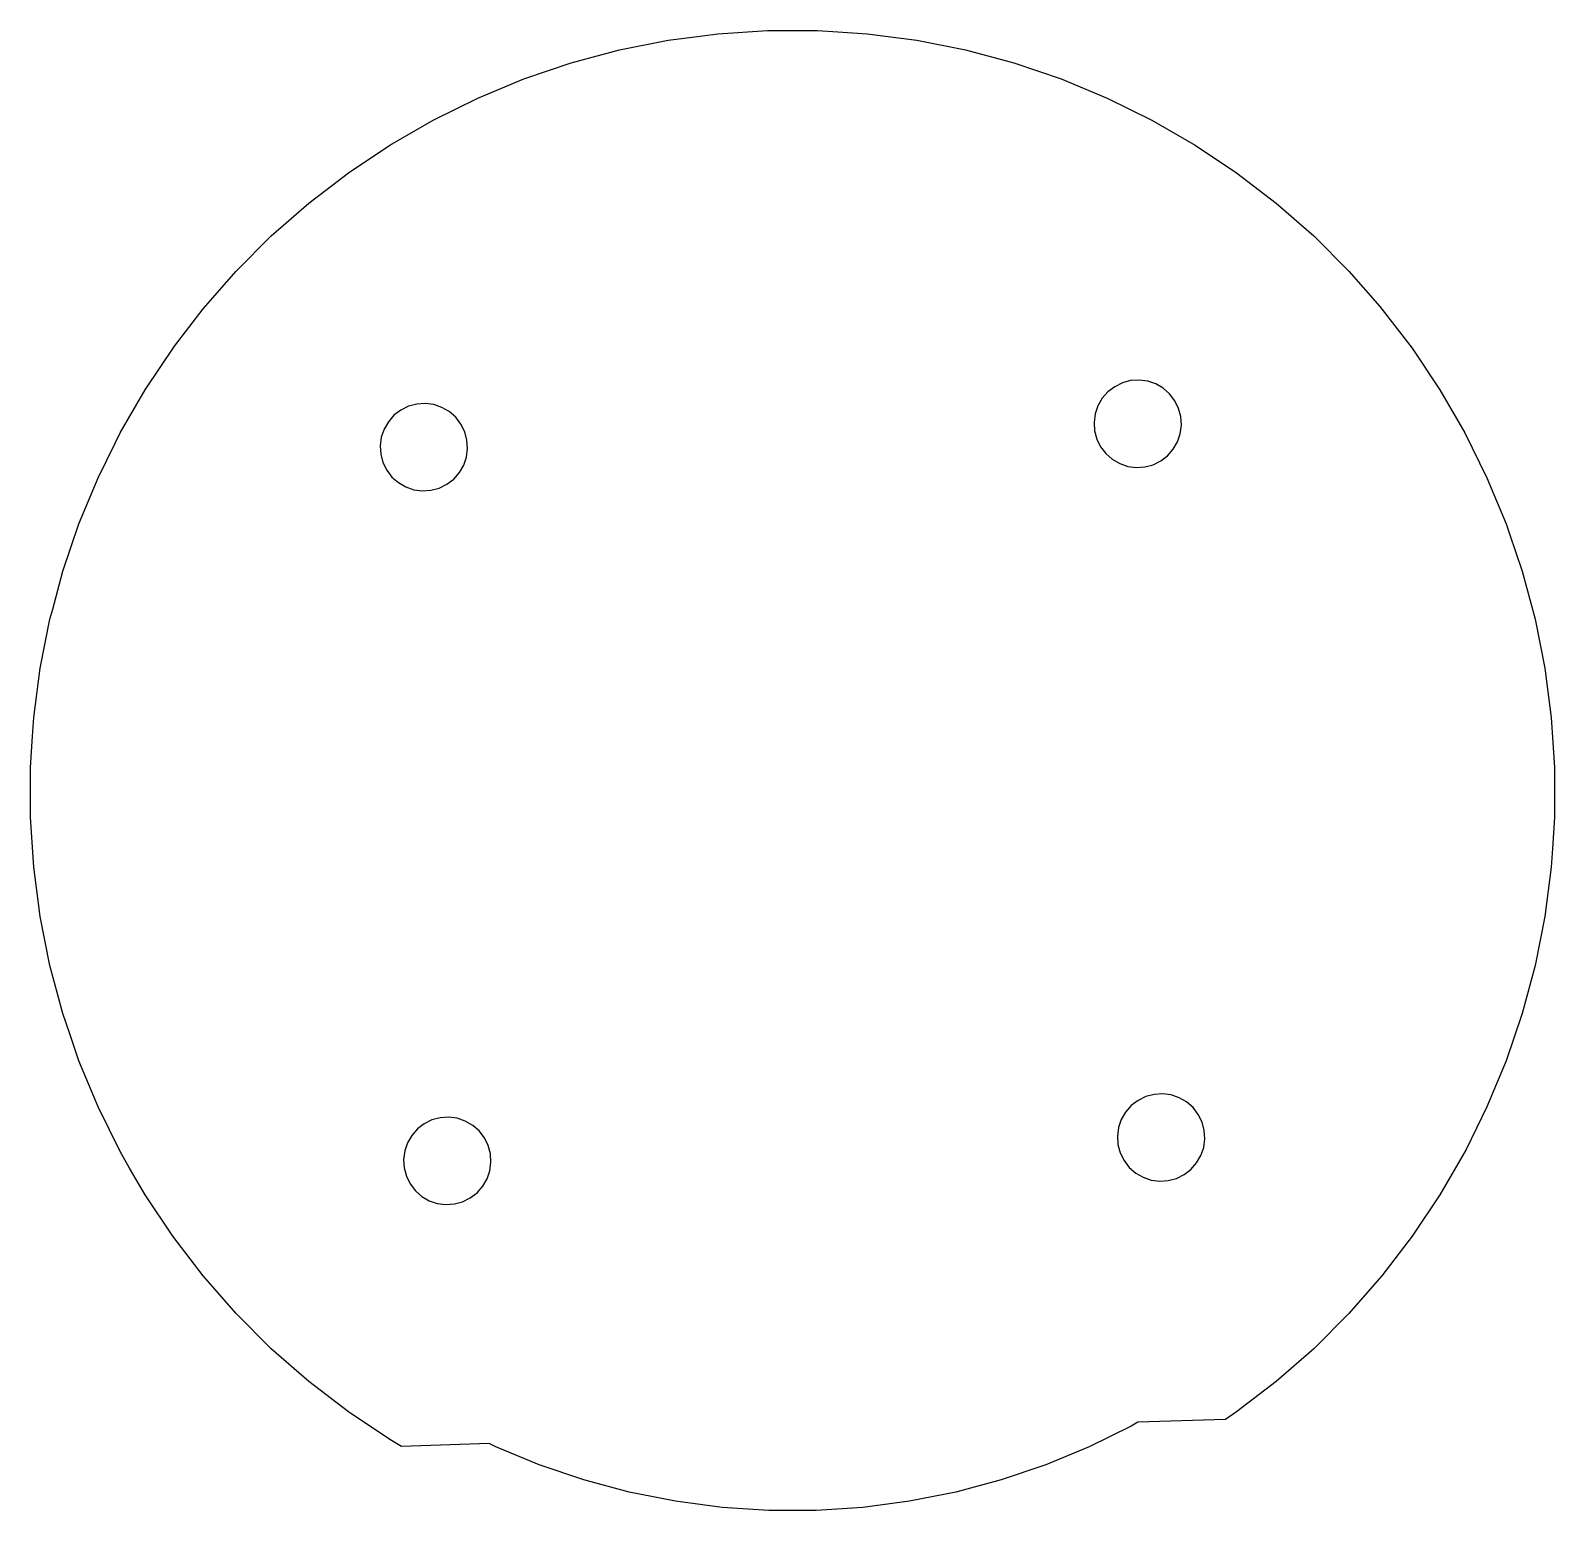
# Model space of a CAD drawing. Header units: millimetres. Extents: x 0 to 78.5, y 0 to 76.2.
import ezdxf

# ---------------------------------------------------------------- set-up
doc = ezdxf.new("R2010")
doc.units = ezdxf.units.MM
doc.layers.add('CUT', color=1, linetype='Continuous')

msp = doc.modelspace()

# ---------------------------------------------------------------- linework, layer by layer
at = {"layer": 'CUT'}
for points in [[(37.944, 76.208), (40.512, 76.208), (41.57, 76.139), (43.075, 76.04), (45.621, 75.705), (48.14, 75.204), (50.621, 74.539), (53.053, 73.714), (55.426, 72.731), (57.73, 71.595), (59.954, 70.31), (62.09, 68.884), (64.127, 67.32), (66.058, 65.627), (67.874, 63.81), (69.471, 61.99), (71.131, 59.842), (72.558, 57.706), (73.842, 55.482), (74.978, 53.179), (75.961, 50.806), (76.137, 50.289), (76.787, 48.374), (77.452, 45.893), (77.953, 43.374), (78.077, 42.425), (78.288, 40.827), (78.456, 38.264), (78.456, 35.696), (78.35, 34.088), (78.288, 33.133), (77.953, 30.587), (77.452, 28.068), (76.787, 25.587), (75.961, 23.155), (74.978, 20.782), (73.9, 18.595), (72.558, 16.254), (71.131, 14.119), (69.568, 12.081), (67.874, 10.15), (66.058, 8.334), (64.127, 6.64), (62.09, 5.077), (61.514, 4.692), (57.008, 4.545), (56.67, 4.349), (54.498, 3.278), (52.261, 2.352), (49.968, 1.573), (47.63, 0.947), (45.255, 0.474), (42.855, 0.158), (40.439, 0), (38.017, 0), (35.601, 0.158), (33.201, 0.474), (30.826, 0.947), (28.487, 1.573), (26.195, 2.352), (23.958, 3.278), (23.607, 3.451), (19.102, 3.304), (18.502, 3.65), (16.366, 5.077), (14.329, 6.64), (12.398, 8.334), (10.582, 10.15), (8.888, 12.081), (7.325, 14.119), (5.898, 16.254), (5.101, 17.635), (4.613, 18.478), (3.478, 20.782), (2.495, 23.155), (2.024, 24.541), (1.669, 25.587), (1.004, 28.068), (0.503, 30.587), (0.378, 31.535), (0.168, 33.133), (0, 35.696), (0, 38.264), (0.105, 39.873), (0.168, 40.827), (0.503, 43.374), (1.004, 45.893), (1.145, 46.418), (1.669, 48.374), (2.495, 50.806), (3.477, 53.178), (4.373, 54.994), (4.613, 55.482), (5.898, 57.706), (7.414, 59.958), (8.888, 61.879), (10.582, 63.81), (12.398, 65.627), (14.329, 67.32), (16.366, 68.884), (18.502, 70.31), (20.726, 71.595), (23.03, 72.731), (25.402, 73.713), (27.835, 74.539), (30.315, 75.204), (32.834, 75.705), (34.329, 75.902), (35.381, 76.04), (37.944, 76.208)], [(57.075, 58.205), (56.635, 58.177), (56.209, 58.062), (55.813, 57.867), (55.463, 57.599), (55.172, 57.267), (54.952, 56.885), (54.81, 56.468), (54.752, 56.03), (54.781, 55.59), (54.896, 55.164), (55.091, 54.769), (55.359, 54.419), (55.691, 54.128), (56.073, 53.907), (56.49, 53.765), (56.928, 53.708), (57.368, 53.737), (57.794, 53.851), (58.189, 54.046), (58.539, 54.314), (58.83, 54.646), (59.051, 55.028), (59.193, 55.446), (59.25, 55.883), (59.221, 56.323), (59.107, 56.749), (58.912, 57.145), (58.643, 57.495), (58.312, 57.786), (57.93, 58.006), (57.512, 58.148), (57.075, 58.205)], [(20.325, 57.002), (19.885, 56.974), (19.459, 56.859), (19.063, 56.664), (18.713, 56.396), (18.423, 56.064), (18.202, 55.682), (18.06, 55.264), (18.003, 54.827), (18.031, 54.387), (18.146, 53.961), (18.341, 53.565), (18.609, 53.215), (18.941, 52.925), (19.323, 52.704), (19.741, 52.562), (20.178, 52.505), (20.618, 52.534), (21.044, 52.648), (21.44, 52.843), (21.79, 53.111), (22.08, 53.443), (22.301, 53.825), (22.443, 54.243), (22.5, 54.68), (22.471, 55.12), (22.357, 55.546), (22.162, 55.942), (21.894, 56.292), (21.562, 56.582), (21.18, 56.803), (20.762, 56.945), (20.325, 57.002)], [(58.278, 21.456), (57.838, 21.427), (57.412, 21.313), (57.016, 21.118), (56.666, 20.849), (56.375, 20.517), (56.155, 20.135), (56.013, 19.718), (55.956, 19.28), (55.984, 18.84), (56.099, 18.414), (56.294, 18.019), (56.562, 17.669), (56.894, 17.378), (57.276, 17.157), (57.693, 17.016), (58.131, 16.958), (58.571, 16.987), (58.997, 17.101), (59.393, 17.296), (59.742, 17.565), (60.033, 17.896), (60.254, 18.278), (60.396, 18.696), (60.453, 19.133), (60.424, 19.573), (60.31, 19.999), (60.115, 20.395), (59.847, 20.745), (59.515, 21.036), (59.133, 21.256), (58.715, 21.398), (58.278, 21.456)], [(21.528, 20.253), (21.088, 20.224), (20.662, 20.109), (20.266, 19.914), (19.916, 19.646), (19.626, 19.314), (19.405, 18.932), (19.263, 18.515), (19.206, 18.077), (19.235, 17.637), (19.349, 17.211), (19.544, 16.816), (19.812, 16.466), (20.144, 16.175), (20.526, 15.954), (20.944, 15.812), (21.381, 15.755), (21.821, 15.784), (22.247, 15.898), (22.643, 16.093), (22.993, 16.362), (23.283, 16.693), (23.504, 17.075), (23.646, 17.493), (23.703, 17.93), (23.674, 18.37), (23.56, 18.796), (23.365, 19.192), (23.097, 19.542), (22.765, 19.833), (22.383, 20.053), (21.965, 20.195), (21.528, 20.253)]]:
    msp.add_lwpolyline(points, close=True, dxfattribs=at)

doc.saveas('drawing.dxf')
